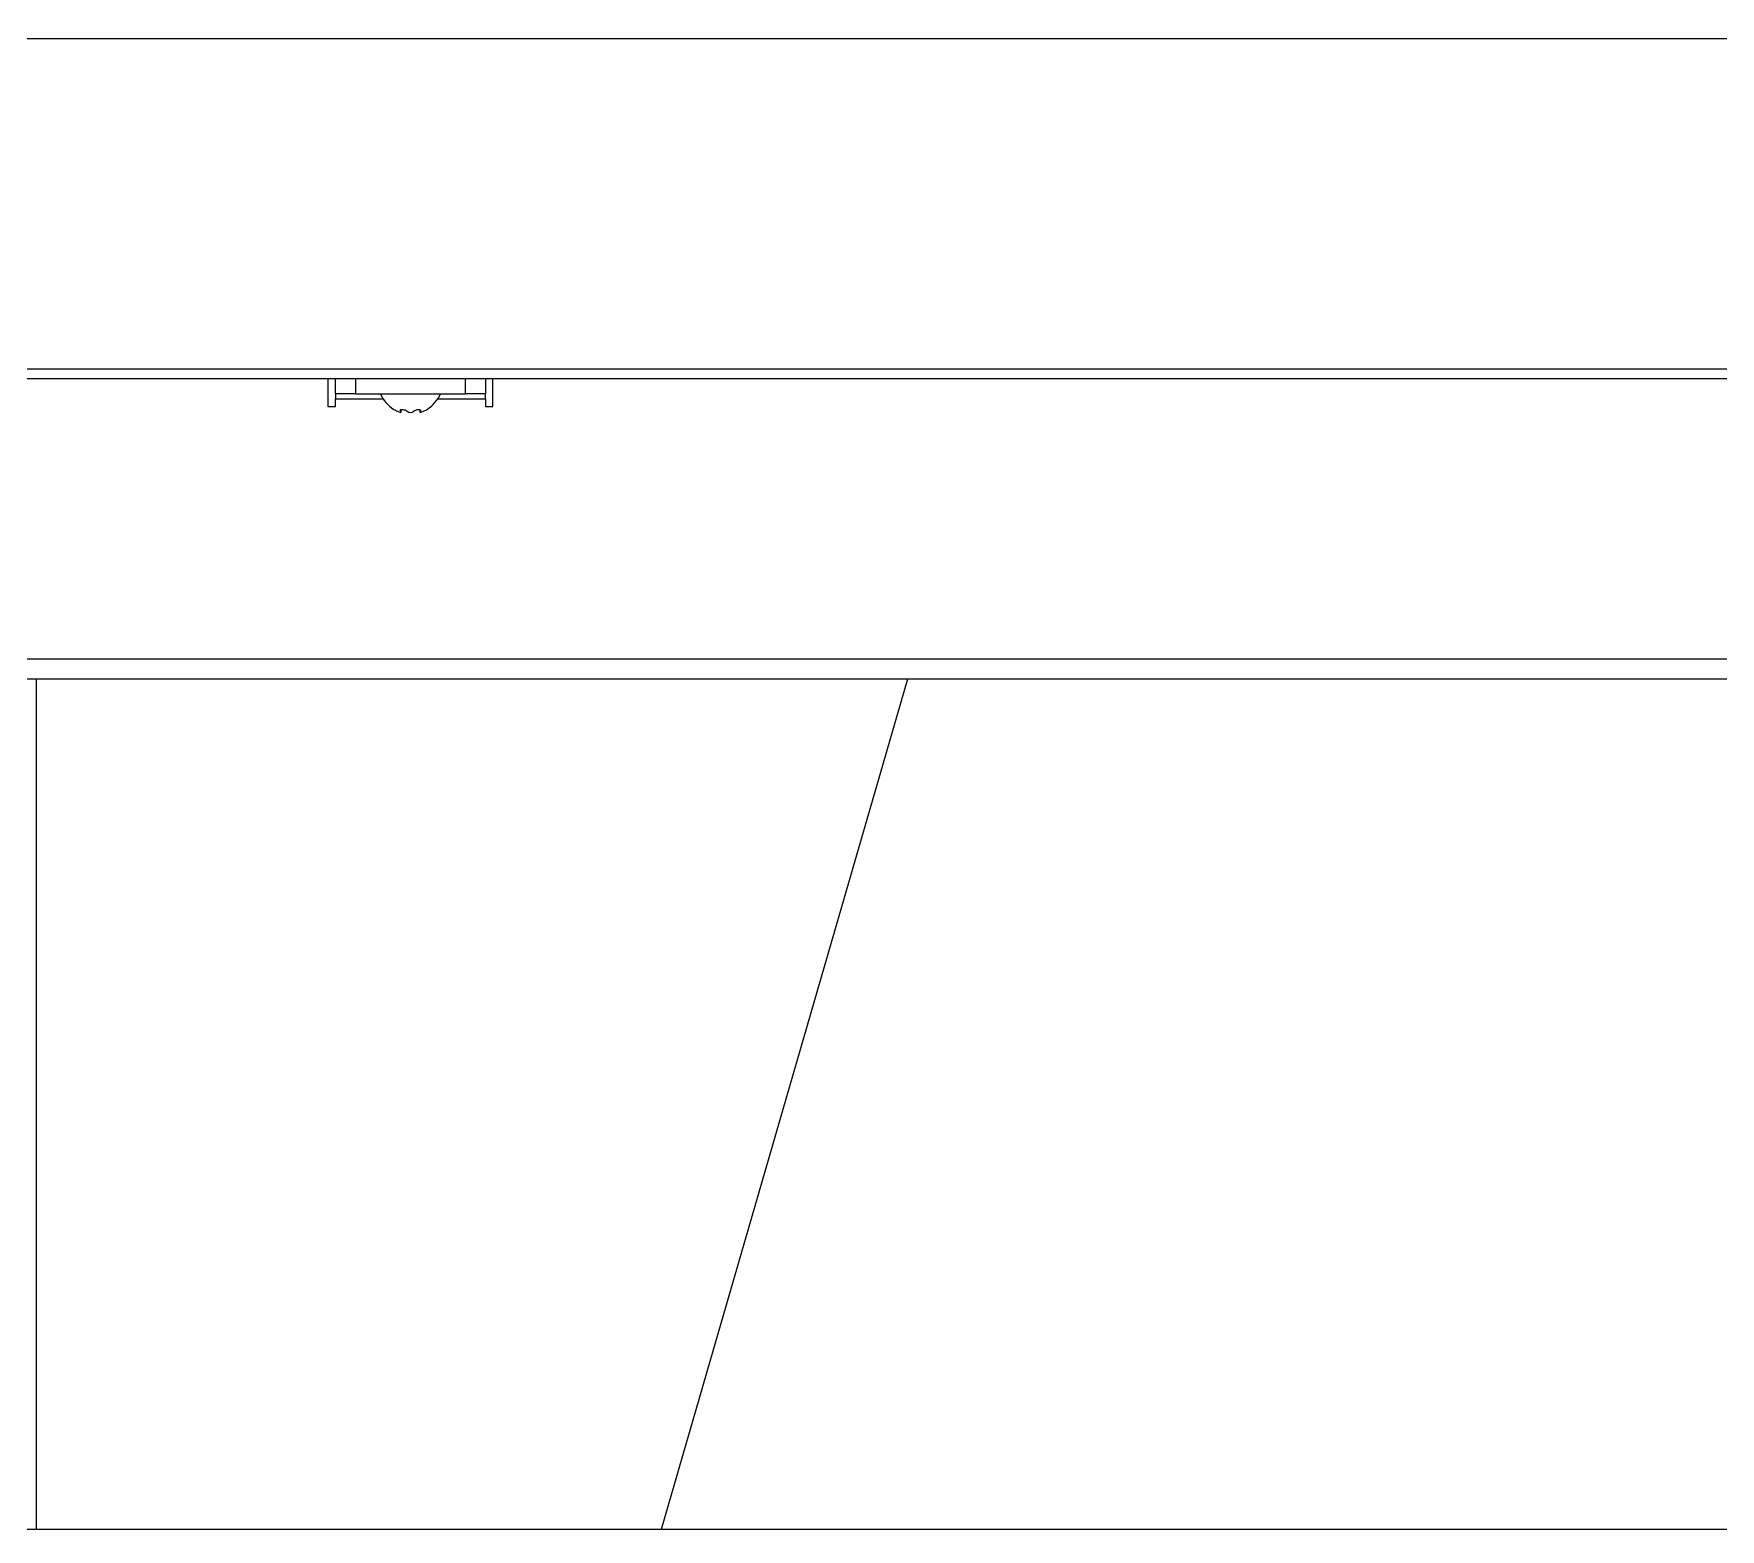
# Model space of a CAD drawing. Header units: millimetres. Extents: x 11758 to 17968, y 3782 to 8272.
# Drawn here: x 15242.2 to 15579.5, y 7104.2 to 7403.2 of the extents above; entities that cross this region are included whole.
import ezdxf

# ---------------------------------------------------------------- set-up
doc = ezdxf.new("R2010")
doc.units = ezdxf.units.MM
doc.header["$LTSCALE"] = 0.1
doc.styles.add('SEACAD_Arial', font='arial.ttf', dxfattribs={"width": 0.8})
doc.dimstyles.new('ISO-25', dxfattribs={"dimtxt": 1.6, "dimasz": 2, "dimexe": 0.5, "dimexo": 1.5, "dimtad": 1, "dimdec": 0, "dimtxsty": 'SEACAD_Arial', "dimcen": 2, "dimadec": 0, "dimazin": 0, "dimtfac": 1, "dimtdec": 0, "dimtmove": 0, "dimatfit": 3, "dimfxl": 1, "dimarcsym": 0})

# ---------------------------------------------------------------- blocks, each defined once
blk = doc.blocks.new('*D29')
at = {"color": 0, "lineweight": -2, "transparency": 16777216}
for p, q in [((14712.28, 7134.25), (14712.28, 7838.22)), ((16396.83, 7134.25), (16396.83, 7838.22)), ((14752.28, 7828.22), (16356.83, 7828.22))]:
    blk.add_line(p, q, dxfattribs=at)
at = {"color": 0, "transparency": 16777216}
for points in [[(14752.28, 7834.89), (14752.28, 7821.55), (14712.28, 7828.22)], [(16356.83, 7834.89), (16356.83, 7821.55), (16396.83, 7828.22)]]:
    blk.add_solid(points, dxfattribs=at)
at = {"layer": 'Defpoints', "color": 0, "transparency": 16777216}
for p in [(16396.83, 7828.22), (14712.28, 7104.25), (16396.83, 7104.25)]:
    blk.add_point(p, dxfattribs=at)
at = {"color": 0, "transparency": 16777216, "insert": (15554.56, 7857.06), "char_height": 32, "attachment_point": 5, "style": 'SEACAD_Arial'}
blk.add_mtext('1685', dxfattribs=at)

msp = doc.modelspace()

# ---------------------------------------------------------------- linework, layer by layer
for p, q in [((16203.06, 7402.25), (14906.06, 7402.25)), ((14906.06, 7336.25), (16203.06, 7336.25)), ((16202.52, 7334.25), (14906.6, 7334.25)), ((15301.06, 7334.25), (15301.06, 7328.75)), ((15302.56, 7331.25), (15302.56, 7334.25)), ((15306.56, 7334.25), (15306.56, 7331.25)), ((15328.56, 7331.25), (15328.56, 7334.25)), ((15332.56, 7334.25), (15332.56, 7331.25)), ((15334.06, 7328.75), (15334.06, 7334.25)), ((15306.56, 7331.25), (15302.56, 7331.25)), ((15302.56, 7331.25), (15302.56, 7330.25)), ((15302.56, 7328.75), (15302.56, 7330.25)), ((15302.56, 7330.25), (15312.09, 7330.25)), ((15306.56, 7331.25), (15328.56, 7331.25)), ((15323.03, 7330.25), (15332.56, 7330.25)), ((15332.56, 7331.25), (15328.56, 7331.25)), ((15332.56, 7330.25), (15332.56, 7331.25)), ((15332.56, 7330.25), (15332.56, 7328.75)), ((15301.06, 7328.75), (15302.56, 7328.75)), ((15314.96, 7327.77), (15314.96, 7327.77)), ((15315.61, 7327.77), (15315.61, 7328.08)), ((15315.61, 7327.77), (15315.61, 7328.08)), ((15315.61, 7327.77), (15315.61, 7327.77)), ((15315.71, 7327.62), (15315.71, 7328.12)), ((15316.91, 7327.77), (15316.91, 7327.77)), ((15318.21, 7327.77), (15318.21, 7327.77)), ((15319.41, 7328.12), (15319.41, 7327.63)), ((15319.51, 7327.77), (15319.51, 7328.09)), ((15319.51, 7327.77), (15319.51, 7328.09)), ((15319.51, 7327.77), (15319.51, 7327.77)), ((15320.16, 7327.77), (15320.16, 7327.77)), ((15332.56, 7328.75), (15334.06, 7328.75)), ((14918.62, 7278.25), (16190.5, 7278.25)), ((14918.62, 7274.25), (16190.5, 7274.25)), ((15242.7, 7274.25), (15242.7, 7104.25)), ((15367.79, 7104.25), (15417.01, 7274.25)), ((14722.6, 7104.25), (16386.52, 7104.25))]:
    msp.add_line(p, q)
at = {"flags": 128}
for points in [[(15314.96, 7327.77), (15315.21, 7327.67), (15315.44, 7327.59), (15315.6, 7327.57), (15315.69, 7327.58), (15315.71, 7327.63), (15315.67, 7327.71), (15315.61, 7327.77)], [(15315.61, 7327.77), (15315.52, 7327.9), (15315.53, 7328.02), (15315.64, 7328.1), (15315.81, 7328.14), (15316.02, 7328.13), (15316.24, 7328.09), (15316.47, 7328.03), (15316.68, 7327.93), (15316.87, 7327.81), (15316.91, 7327.77)], [(15318.21, 7327.77), (15318.39, 7327.9), (15318.64, 7328.02), (15318.91, 7328.1), (15319.16, 7328.14), (15319.36, 7328.13), (15319.5, 7328.09), (15319.59, 7328.03), (15319.61, 7327.93), (15319.55, 7327.81), (15319.51, 7327.77)], [(15319.51, 7327.77), (15319.42, 7327.67), (15319.42, 7327.59), (15319.5, 7327.57), (15319.64, 7327.58), (15319.81, 7327.63), (15320.02, 7327.71), (15320.16, 7327.77)], [(15320.16, 7327.77), (15320.43, 7327.9), (15320.67, 7328.02), (15320.83, 7328.1), (15320.9, 7328.14), (15320.9, 7328.14)]]:
    msp.add_lwpolyline(points, dxfattribs=at)
for centre, radius, start, end in [((15317.98, 7334.04), 7, 203.465, 237.4518), ((15317.14, 7334.04), 7, 302.4934, 336.535), ((15341.48, 7383.17), 61.41, 243.649, 244.4186), ((15317.56, 7328.62), 1.07, 232.4429, 307.5571)]:
    msp.add_arc(centre, radius, start, end)

# ---------------------------------------------------------------- dimensions: what is measured, and where the dimension line sits
dim = msp.add_linear_dim(base=(16396.83, 7828.22), p1=(14712.28, 7104.25), p2=(16396.83, 7104.25), dimstyle='ISO-25')
dim.commit()
dim.dimension.update_dxf_attribs({"geometry": '*D29', "text_midpoint": (15554.56, 7857.06)})

doc.saveas('drawing.dxf')
